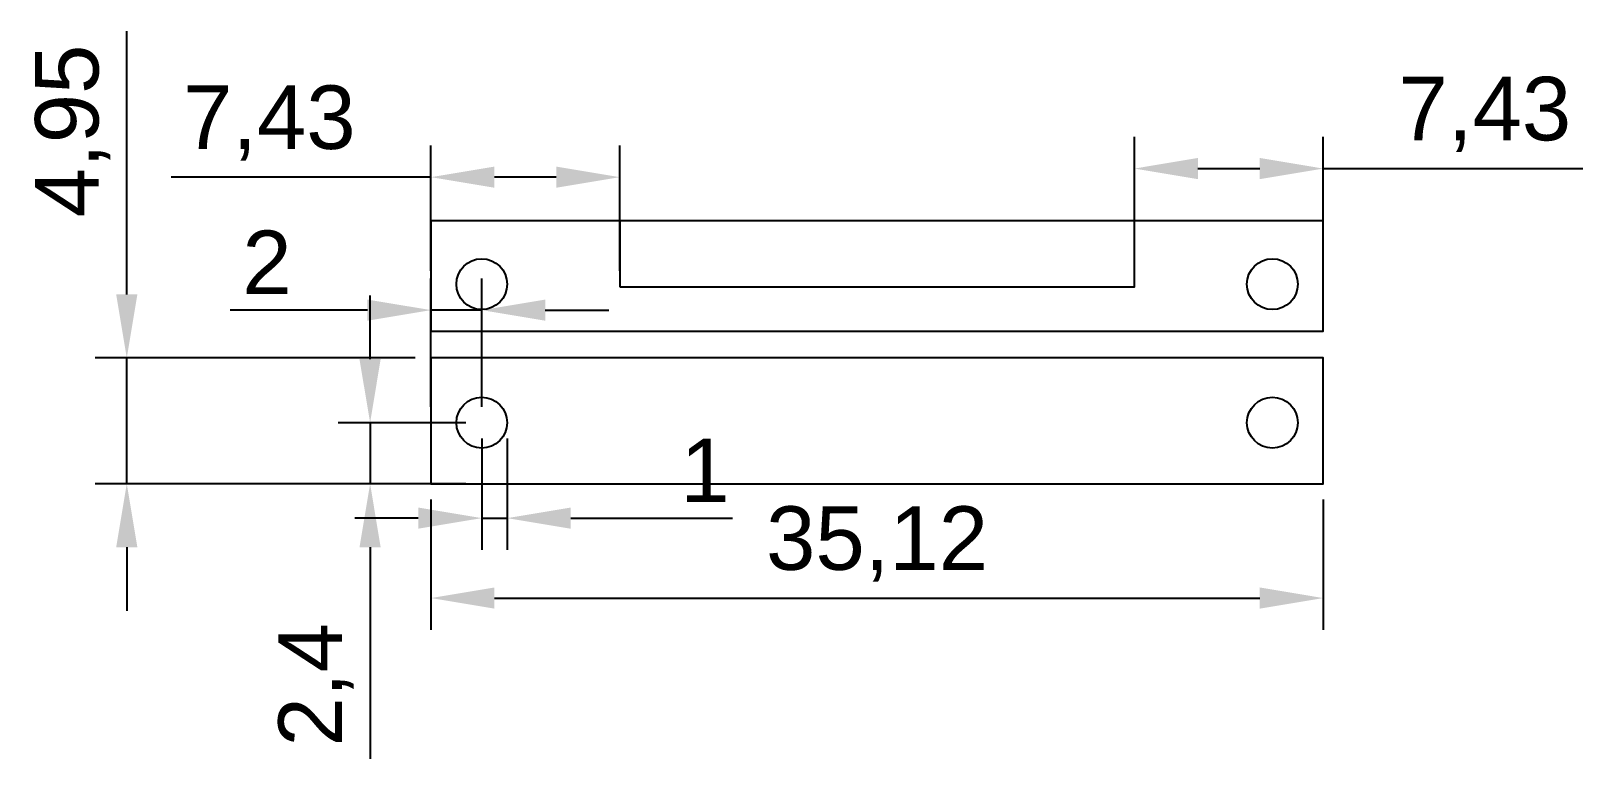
# Model space of a CAD drawing. Header units: millimetres. Extents: x -15.7 to 45.3, y -10.8 to 17.8.
import ezdxf

# ---------------------------------------------------------------- set-up
doc = ezdxf.new("R2010")
doc.units = ezdxf.units.MM
doc.styles.get("Standard").update_dxf_attribs({"font": 'arial.ttf'})
doc.dimstyles.new('ISO-25', dxfattribs={"dimtxt": 2.5, "dimasz": 2.5, "dimexe": 1.25, "dimexo": 0.625, "dimtad": 1, "dimtxsty": 'Standard', "dimcen": 2.5, "dimadec": 0, "dimazin": 0, "dimtfac": 1, "dimtmove": 0, "dimatfit": 3, "dimfxl": 1, "dimarcsym": 0})

# ---------------------------------------------------------------- blocks, each defined once
blk = doc.blocks.new('*D1')
at = {"color": 0, "lineweight": -2, "transparency": 16777216}
for p, q in [((0, 3.025), (0, 8.08)), ((2, 3.025), (2, 8.08)), ((-2.5, 6.83), (-7.906, 6.83)), ((2, 6.83), (0, 6.83)), ((4.5, 6.83), (7, 6.83))]:
    blk.add_line(p, q, dxfattribs=at)
at = {"color": 0, "transparency": 16777216}
for points in [[(-2.5, 7.246), (-2.5, 6.413), (0, 6.83)], [(4.5, 7.246), (4.5, 6.413), (2, 6.83)]]:
    blk.add_solid(points, dxfattribs=at)
at = {"layer": 'Defpoints', "color": 0, "transparency": 16777216}
for p in [(0, 6.83), (0, 2.4), (2, 2.4)]:
    blk.add_point(p, dxfattribs=at)
at = {"color": 0, "transparency": 16777216, "insert": (-6.453, 8.71), "char_height": 2.5, "attachment_point": 5}
blk.add_mtext('2', dxfattribs=at)
blk = doc.blocks.new('*D2')
at = {"color": 0, "lineweight": -2, "transparency": 16777216}
for p, q in [((-2.395, 4.9), (-2.395, 7.4)), ((1.375, 2.4), (-3.645, 2.4)), ((-2.395, 2.4), (-2.395, 0)), ((1.375, 0), (-3.645, 0)), ((-2.395, -2.5), (-2.395, -10.834))]:
    blk.add_line(p, q, dxfattribs=at)
at = {"color": 0, "transparency": 16777216}
for points in [[(-2.812, 4.9), (-1.979, 4.9), (-2.395, 2.4)], [(-2.812, -2.5), (-1.979, -2.5), (-2.395, 0)]]:
    blk.add_solid(points, dxfattribs=at)
at = {"layer": 'Defpoints', "color": 0, "transparency": 16777216}
for p in [(2, 2.4), (2, 0), (-2.395, 0)]:
    blk.add_point(p, dxfattribs=at)
at = {"color": 0, "transparency": 16777216, "insert": (-4.523, -7.917), "char_height": 2.5, "attachment_point": 5, "rotation": 90}
blk.add_mtext('2,4', dxfattribs=at)
blk = doc.blocks.new('*D3')
at = {"color": 0, "lineweight": -2, "transparency": 16777216}
for p, q in [((2, 1.775), (2, -2.606)), ((3, 1.775), (3, -2.606)), ((-0.5, -1.356), (-3, -1.356)), ((2, -1.356), (3, -1.356)), ((5.5, -1.356), (11.874, -1.356))]:
    blk.add_line(p, q, dxfattribs=at)
at = {"color": 0, "transparency": 16777216}
for points in [[(-0.5, -0.939), (-0.5, -1.772), (2, -1.356)], [(5.5, -0.939), (5.5, -1.772), (3, -1.356)]]:
    blk.add_solid(points, dxfattribs=at)
at = {"layer": 'Defpoints', "color": 0, "transparency": 16777216}
for p in [(2, 2.4), (3, 2.4), (3, -1.356)]:
    blk.add_point(p, dxfattribs=at)
at = {"color": 0, "transparency": 16777216, "insert": (10.789, 0.524), "char_height": 2.5, "attachment_point": 5}
blk.add_mtext('1', dxfattribs=at)
blk = doc.blocks.new('*D4')
at = {"color": 0, "lineweight": -2, "transparency": 16777216}
for p, q in [((0, -0.625), (0, -5.752)), ((35.12, -0.625), (35.12, -5.752)), ((2.5, -4.502), (32.62, -4.502))]:
    blk.add_line(p, q, dxfattribs=at)
at = {"color": 0, "transparency": 16777216}
for points in [[(2.5, -4.085), (2.5, -4.918), (0, -4.502)], [(32.62, -4.085), (32.62, -4.918), (35.12, -4.502)]]:
    blk.add_solid(points, dxfattribs=at)
at = {"layer": 'Defpoints', "color": 0, "transparency": 16777216}
for p in [(0, 0), (35.12, 0), (35.12, -4.502)]:
    blk.add_point(p, dxfattribs=at)
at = {"color": 0, "transparency": 16777216, "insert": (17.56, -2.374), "char_height": 2.5, "attachment_point": 5}
blk.add_mtext('35,12', dxfattribs=at)
blk = doc.blocks.new('*D5')
at = {"color": 0, "lineweight": -2, "transparency": 16777216}
for p, q in [((-11.972, 7.45), (-11.972, 17.813)), ((-0.625, 4.95), (-13.222, 4.95)), ((-11.972, 0), (-11.972, 4.95)), ((-0.625, 0), (-13.222, 0)), ((-11.972, -2.5), (-11.972, -5))]:
    blk.add_line(p, q, dxfattribs=at)
at = {"color": 0, "transparency": 16777216}
for points in [[(-12.389, 7.45), (-11.555, 7.45), (-11.972, 4.95)], [(-12.389, -2.5), (-11.555, -2.5), (-11.972, 0)]]:
    blk.add_solid(points, dxfattribs=at)
at = {"layer": 'Defpoints', "color": 0, "transparency": 16777216}
for p in [(-11.972, 4.95), (0, 4.95), (0, 0)]:
    blk.add_point(p, dxfattribs=at)
at = {"color": 0, "transparency": 16777216, "insert": (-14.1, 13.882), "char_height": 2.5, "attachment_point": 5, "rotation": 90}
blk.add_mtext('4,95', dxfattribs=at)
blk = doc.blocks.new('*D6')
at = {"color": 0, "lineweight": -2, "transparency": 16777216}
for p, q in [((0, 8.375), (0, 13.312)), ((7.43, 8.375), (7.43, 13.312)), ((0, 12.062), (-10.223, 12.062)), ((4.93, 12.062), (2.5, 12.062))]:
    blk.add_line(p, q, dxfattribs=at)
at = {"color": 0, "transparency": 16777216}
for points in [[(2.5, 12.479), (2.5, 11.646), (0, 12.062)], [(4.93, 12.479), (4.93, 11.646), (7.43, 12.062)]]:
    blk.add_solid(points, dxfattribs=at)
at = {"layer": 'Defpoints', "color": 0, "transparency": 16777216}
for p in [(0, 12.062), (0, 7.75), (7.43, 7.75)]:
    blk.add_point(p, dxfattribs=at)
at = {"color": 0, "transparency": 16777216, "insert": (-6.362, 14.19), "char_height": 2.5, "attachment_point": 5}
blk.add_mtext('7,43', dxfattribs=at)
blk = doc.blocks.new('*D7')
at = {"color": 0, "lineweight": -2, "transparency": 16777216}
for p, q in [((27.69, 8.375), (27.69, 13.651)), ((35.12, 8.375), (35.12, 13.651)), ((30.19, 12.401), (32.62, 12.401)), ((35.12, 12.401), (45.343, 12.401))]:
    blk.add_line(p, q, dxfattribs=at)
at = {"color": 0, "transparency": 16777216}
for points in [[(30.19, 12.818), (30.19, 11.985), (27.69, 12.401)], [(32.62, 12.818), (32.62, 11.985), (35.12, 12.401)]]:
    blk.add_solid(points, dxfattribs=at)
at = {"layer": 'Defpoints', "color": 0, "transparency": 16777216}
for p in [(35.12, 12.401), (27.69, 7.75), (35.12, 7.75)]:
    blk.add_point(p, dxfattribs=at)
at = {"color": 0, "transparency": 16777216, "insert": (41.482, 14.529), "char_height": 2.5, "attachment_point": 5}
blk.add_mtext('7,43', dxfattribs=at)

msp = doc.modelspace()

# ---------------------------------------------------------------- linework, layer by layer
for points in [[(0, 6), (35.12, 6), (35.12, 10.35), (0, 10.35)], [(7.43, 7.75), (27.69, 7.75), (27.69, 10.35), (7.43, 10.35)], [(0, 0), (35.12, 0), (35.12, 4.95), (0, 4.95)]]:
    msp.add_lwpolyline(points, close=True)
for centre in [(2, 7.85), (33.12, 7.85), (2, 2.4), (33.12, 2.4)]:
    msp.add_circle(centre, 1)

# ---------------------------------------------------------------- dimensions: what is measured, and where the dimension line sits
for base, p1, p2, picture, middle in [((-11.972, 4.95), (0, 0), (0, 4.95), '*D5', (-14.1, 13.882)), ((-2.395, 0), (2, 2.4), (2, 0), '*D2', (-4.523, -7.917))]:
    dim = msp.add_linear_dim(base=base, p1=p1, p2=p2, angle=90, dimstyle='ISO-25')
    dim.commit()
    dim.dimension.update_dxf_attribs({"geometry": picture, "text_midpoint": middle})
for base, p1, p2, picture, middle in [((35.12, 12.401), (27.69, 7.75), (35.12, 7.75), '*D7', (41.482, 14.529)), ((0, 12.062), (7.43, 7.75), (0, 7.75), '*D6', (-6.362, 14.19)), ((0, 6.83), (2, 2.4), (0, 2.4), '*D1', (-6.453, 8.71)), ((35.12, -4.502), (0, 0), (35.12, 0), '*D4', (17.56, -2.374))]:
    dim = msp.add_linear_dim(base=base, p1=p1, p2=p2, dimstyle='ISO-25')
    dim.commit()
    dim.dimension.update_dxf_attribs({"geometry": picture, "text_midpoint": middle})
dim = msp.add_linear_dim(base=(3, -1.356), p1=(2, 2.4), p2=(3, 2.4), dimstyle='ISO-25')
dim.commit()
dim.dimension.update_dxf_attribs({"geometry": '*D3', "text_midpoint": (10.789, -1.356), "dimtype": 160})

doc.saveas('drawing.dxf')
